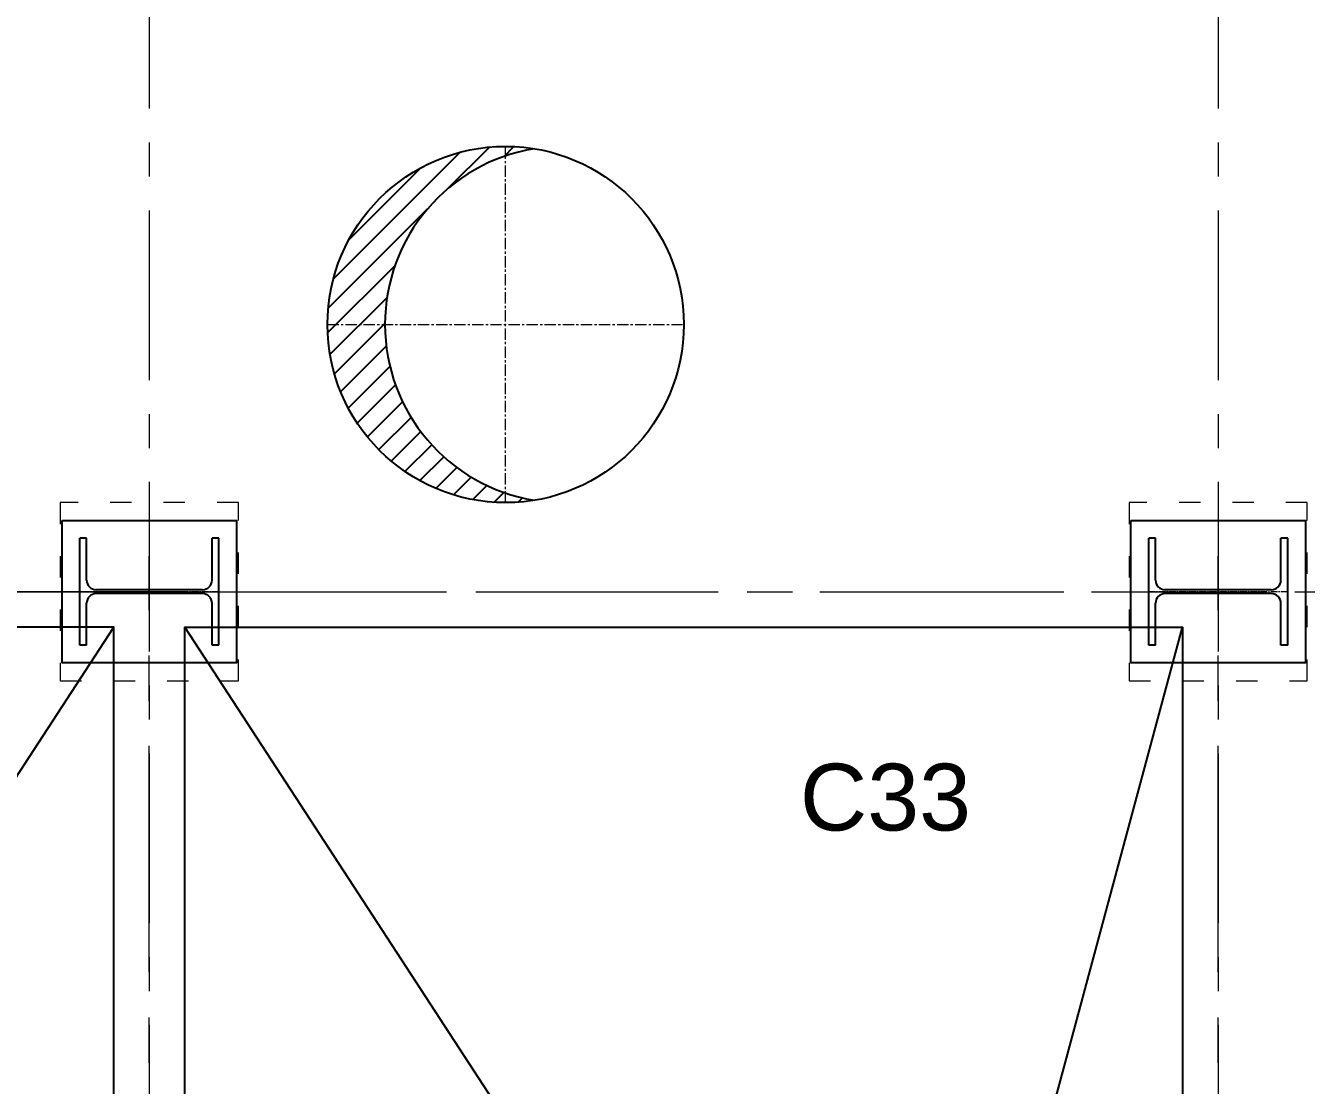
# Model space of a CAD drawing. Header units: millimetres. Extents: x 3220 to 226993, y 817 to 176024.
# Drawn here: x 31453 to 35048, y 117440 to 120414 of the extents above; entities that cross this region are included whole.
import ezdxf

# ---------------------------------------------------------------- set-up
doc = ezdxf.new("R2010")
doc.units = ezdxf.units.MM
for name, pattern in [('ACAD_ISO03W100', [30, 12, -18]), ('AXES', [50.8, 31.75, -6.35, 6.35, -6.35]), ('CENTER2', [28.575, 19.05, -3.175, 3.175, -3.175])]:
    doc.linetypes.add(name, pattern=pattern)
doc.layers.add('Axe', color=1, linetype='AXES', lineweight=9)
doc.layers.add('Cache', color=3, linetype='ACAD_ISO03W100', lineweight=13)
doc.styles.add('ARIAL_BOLD', font='arial.ttf')

# ---------------------------------------------------------------- blocks, each defined once
blk = doc.blocks.new("SYST7ME D'AXE")
at = {"layer": 'Axe', "ltscale": 15}
for p, q in [((6000, 18500), (6000, -6500)), ((9000, 18500), (9000, -6500)), ((-500, 6000), (15500, 6000))]:
    blk.add_line(p, q, dxfattribs=at)
blk = doc.blocks.new('Level +8 m')
h = blk.add_hatch()
h.set_pattern_fill('ANSI31', color=256, scale=15)
h.set_pattern_definition([(45, (3000, 0), (-33.67596, 33.67596), [])])
h.paths.add_polyline_path([(7080.7, -10756.6, 0.462539), (6500, -11250, 0.462539), (7080.7, -11743.4, -0.84972)])
at = {"linetype": 'Continuous'}
for p, q in [((5805, -12150), (5805, -11850)), ((5824, -11850), (5805, -11850)), ((5824, -11967.5), (5824, -11850)), ((6176, -11967.5), (6176, -11850)), ((6195, -11850), (6176, -11850)), ((6195, -12150), (6195, -11850)), ((8805, -12150), (8805, -11850)), ((8824, -11850), (8805, -11850)), ((8824, -11967.5), (8824, -11850)), ((9176, -11967.5), (9176, -11850)), ((9195, -11850), (9176, -11850)), ((9195, -12150), (9195, -11850)), ((6149, -11994.5), (5848.9, -11994.5)), ((6149, -12005.5), (5851, -12005.5)), ((9149, -11994.5), (8848.9, -11994.5)), ((9149, -12005.5), (8851, -12005.5)), ((5824, -12150), (5824, -12032.5)), ((6176, -12150), (6176, -12032.5)), ((8824, -12150), (8824, -12032.5)), ((9176, -12150), (9176, -12032.5)), ((5824, -12150), (5805, -12150)), ((6195, -12150), (6176, -12150)), ((8824, -12150), (8805, -12150)), ((9195, -12150), (9176, -12150))]:
    blk.add_line(p, q, dxfattribs=at)
for points in [[(5755, -11800), (6245, -11800), (6245, -12200), (5755, -12200)], [(8755, -11800), (9245, -11800), (9245, -12200), (8755, -12200)]]:
    blk.add_lwpolyline(points, close=True, dxfattribs=at)
blk.add_circle((7000, -11250), 500)
blk.add_arc((7161.4, -11250), 500, 99.2895, 260.7105)
for centre, start, end in [((5851, -11967.5), 180, 270), ((6149, -11967.5), 270, 0), ((8851, -11967.5), 180, 270), ((9149, -11967.5), 270, 0), ((5851, -12032.5), 90, 180), ((6149, -12032.5), 0, 90), ((8851, -12032.5), 90, 180), ((9149, -12032.5), 0, 90)]:
    blk.add_arc(centre, 27, start, end, dxfattribs=at)
at = {"layer": 'Axe'}
for p, q in [((7000, -11750), (7000, -10750)), ((6500, -11250), (7500, -11250))]:
    blk.add_line(p, q, dxfattribs=at)
at = {"layer": 'Axe', "color": 1, "linetype": 'CENTER2'}
for p, q in [((6195, -12000), (5805, -12000)), ((9195, -12000), (8805, -12000))]:
    blk.add_line(p, q, dxfattribs=at)
at = {"layer": 'Cache', "ltscale": 5}
for points in [[(5750, -12250), (6250, -12250), (6250, -11750), (5750, -11750)], [(8750, -12250), (9250, -12250), (9250, -11750), (8750, -11750)]]:
    blk.add_lwpolyline(points, close=True, dxfattribs=at)
blk.add_blockref("SYST7ME D'AXE", (0, -18000))
blk = doc.blocks.new('cone presse T')
at = {"color": 4}
for p, q in [((700, -2325), (100, -100)), ((1450, -2325), (2900, -100)), ((700, -2725), (100, -2900)), ((1450, -2725), (2900, -2900))]:
    blk.add_line(p, q, dxfattribs=at)
for points in [[(100, -2900), (2900, -2900), (2900, -100), (100, -100)], [(1450, -2725), (700, -2725), (700, -2325), (1450, -2325)]]:
    blk.add_lwpolyline(points, close=True, dxfattribs=at)
at = {"layer": 'Axe', "ltscale": 20}
for p, q in [((0, -3100), (0, 100)), ((3000, -3100), (3000, 100)), ((3100, 0), (-100, 0)), ((3100, -3000), (-100, -3000))]:
    blk.add_line(p, q, dxfattribs=at)

msp = doc.modelspace()

# ---------------------------------------------------------------- block references
at = {"color": 2}
msp.add_blockref('Level +8 m', (25800, 130825.5), dxfattribs=at)
msp.add_blockref('cone presse T', (28800, 118825.5))
at = {"xscale": -1}
msp.add_blockref('cone presse T', (34800, 118825.5), dxfattribs=at)

# ---------------------------------------------------------------- texts
at = {"color": 30, "insert": (33866.1, 118247.7), "char_height": 187.5, "attachment_point": 5, "style": 'ARIAL_BOLD'}
msp.add_mtext('C33', dxfattribs=at)

doc.saveas('drawing.dxf')
